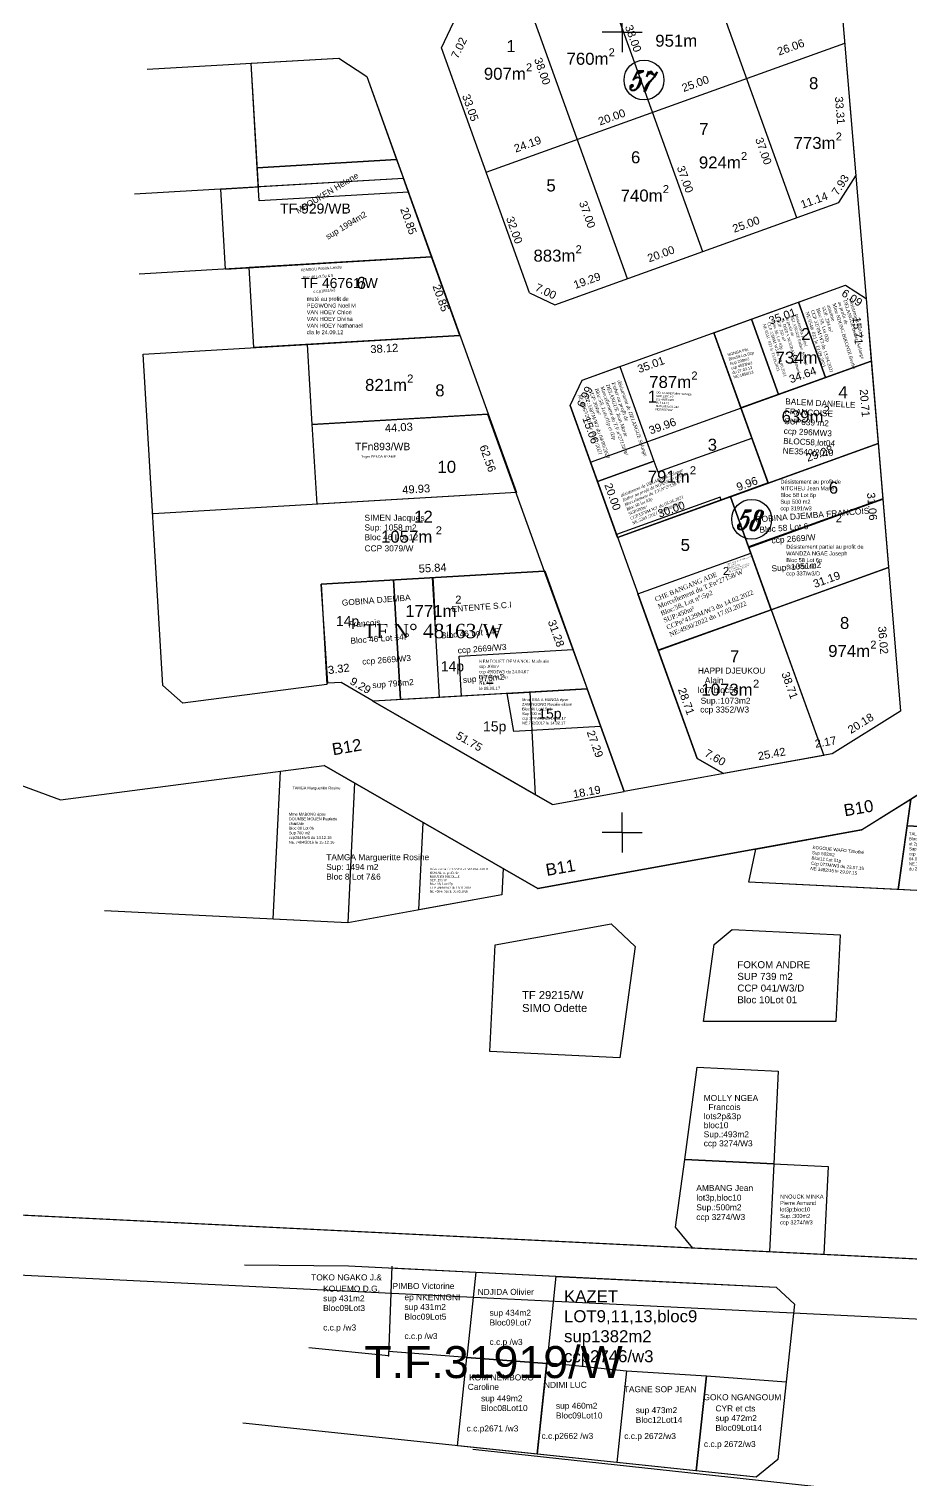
# Model space of a CAD drawing. Header units: millimetres. Extents: x 590121 to 927379, y 438565 to 1441738.
# Drawn here: x 924451.8 to 924672.2, y 1440338.2 to 1440700.8 of the extents above; entities that cross this region are included whole.
import ezdxf

# ---------------------------------------------------------------- set-up
doc = ezdxf.new("R2010")
doc.units = ezdxf.units.MM
doc.header["$LTSCALE"] = 10
for name, color, linetype in [('end maj 26 02 2021', 30, 'Continuous'), ('MAJ AOUT 2021', 7, 'Continuous'), ('MAJ NOV 2021', 7, 'Continuous'), ('MAJ SEP 2021', 6, 'Continuous')]:
    doc.layers.add(name, color=color, linetype=linetype)
doc.styles.add('FONT2', font='romant.shx', dxfattribs={"width": 0.7, "oblique": 18, "height": 3})
doc.styles.get("Standard").update_dxf_attribs({"font": 'arial.ttf'})
doc.styles.add('Times 1.0', font='times.ttf', dxfattribs={"width": 0.99, "height": 1})
doc.styles.add('Times 1.5', font='times.ttf', dxfattribs={"width": 0.99, "height": 0.75})

msp = doc.modelspace()

# ---------------------------------------------------------------- linework, layer by layer
at = {"flags": 128}
msp.add_lwpolyline([(924632.19, 1440569.8), (924637.27, 1440555.69), (924609.05, 1440545.53), (924603.97, 1440559.64)], dxfattribs=at)
msp.add_lwpolyline([(924632.19, 1440569.8), (924637.27, 1440555.69), (924609.05, 1440545.53), (924603.97, 1440559.64)], close=True, dxfattribs=at)
at = {"layer": 'end maj 26 02 2021', "color": 7, "linetype": 'ByBlock', "lineweight": 25}
for p, q in [((924652.88, 1440730.4), (924658.85, 1440659.11)), ((924652.88, 1440730.4), (924658.43, 1440664.09)), ((924643.68, 1440653.59), (924618.26, 1440724.21)), ((924620.16, 1440645.12), (924594.74, 1440715.74)), ((924601.34, 1440638.35), (924575.92, 1440708.97)), ((924600, 1440700), (924600, 1440705)), ((924554.84, 1440696.11), (924557.85, 1440702.46)), ((924600, 1440700), (924595, 1440700)), ((924600, 1440700), (924605, 1440700)), ((924600, 1440700), (924600, 1440695)), ((924576.87, 1440634.91), (924554.84, 1440696.11)), ((924566.03, 1440665.02), (924655.66, 1440697.28)), ((924481.32, 1440690.75), (924529.19, 1440693.55)), ((924529.19, 1440693.55), (924536.16, 1440688.95)), ((924536.16, 1440688.95), (924566.52, 1440604.6)), ((924545.33, 1440663.47), (924478.14, 1440659.54)), ((924654.15, 1440657.42), (924658.43, 1440664.09)), ((924658.85, 1440659.11), (924660.58, 1440638.47)), ((924583.18, 1440631.87), (924654.15, 1440657.42)), ((924552.4, 1440643.85), (924479.3, 1440639.57)), ((924660.58, 1440638.47), (924669.63, 1440530.35)), ((924576.87, 1440634.91), (924583.18, 1440631.87)), ((924589.99, 1440613.06), (924655.87, 1440636.78)), ((924655.87, 1440636.78), (924660.99, 1440633.49)), ((924660.99, 1440633.49), (924669.63, 1440530.35)), ((924559.46, 1440624.23), (924521.4, 1440622)), ((924622.93, 1440624.92), (924636.48, 1440587.29)), ((924592.11, 1440592.57), (924662.3, 1440617.84)), ((924587.01, 1440606.73), (924589.99, 1440613.06)), ((924587.01, 1440606.73), (924618.77, 1440518.51)), ((924598.89, 1440573.75), (924664.03, 1440597.2)), ((924573.59, 1440584.98), (924482.81, 1440579.67)), ((924627.11, 1440583.91), (924650.39, 1440519.26)), ((924609.05, 1440545.52), (924666.62, 1440566.25)), ((924544.63, 1440533.2), (924542.87, 1440563.27)), ((924591.24, 1440535.93), (924600.49, 1440510.25)), ((924582.59, 1440507.02), (924537.73, 1440532.8)), ((924582.59, 1440507.02), (924537.73, 1440532.8)), ((924669.63, 1440530.35), (924652.52, 1440519.65)), ((924618.77, 1440518.51), (924625.37, 1440514.74)), ((924652.52, 1440519.65), (924620.45, 1440513.86)), ((924652.52, 1440519.65), (924625.37, 1440514.74)), ((924620.45, 1440513.86), (924600.49, 1440510.25)), ((924600, 1440500), (924600, 1440505)), ((924600, 1440500), (924595, 1440500)), ((924600, 1440500), (924605, 1440500)), ((924600, 1440500), (924600, 1440495))]:
    msp.add_line(p, q, dxfattribs=at)
at = {"layer": 'end maj 26 02 2021', "color": 2, "linetype": 'ByBlock'}
for p, q in [((924507.27, 1440692.27), (924529.19, 1440693.55)), ((924536.16, 1440688.95), (924545.33, 1440663.47)), ((924545.33, 1440663.47), (924499.67, 1440660.8)), ((924545.33, 1440663.47), (924509.08, 1440661.35)), ((924552.4, 1440643.85), (924545.33, 1440663.47)), ((924552.4, 1440643.85), (924506.76, 1440641.18)), ((924559.46, 1440624.23), (924552.4, 1440643.85)), ((924521.4, 1440622), (924559.46, 1440624.23)), ((924542.88, 1440563.15), (924544.63, 1440533.2)), ((924600.49, 1440510.25), (924591.24, 1440535.93)), ((924537.73, 1440532.8), (924578.38, 1440509.41)), ((924578.38, 1440509.41), (924577.02, 1440535.1)), ((924578.38, 1440509.41), (924582.59, 1440507.02)), ((924582.59, 1440507.02), (924600.49, 1440510.25))]:
    msp.add_line(p, q, dxfattribs=at)
at = {"layer": 'end maj 26 02 2021', "linetype": 'ByBlock'}
for p, q in [((924536.16, 1440688.95), (924559.46, 1440624.23)), ((924500.84, 1440640.83), (924552.4, 1440643.85)), ((924525.55, 1440516.73), (924570.29, 1440491.02)), ((924570.29, 1440491.02), (924569.97, 1440484.42)), ((924569.97, 1440484.42), (924531.41, 1440477.46)), ((924531.41, 1440477.46), (924470.62, 1440480.43)), ((924505.62, 1440391.95), (924531.62, 1440391.71)), ((924531.62, 1440391.71), (924638.49, 1440386.35)), ((924542.41, 1440391.6), (924541.6, 1440369.17)), ((924542.39, 1440391.17), (924563.47, 1440390.11)), ((924563.47, 1440390.11), (924561.22, 1440368.78)), ((924563.47, 1440390.11), (924583.47, 1440389.11)), ((924583.47, 1440389.11), (924581.17, 1440367.27)), ((924638.49, 1440386.35), (924643.06, 1440382.12)), ((924643.06, 1440382.12), (924638.97, 1440343.33)), ((924541.6, 1440369.17), (924521.66, 1440371.22)), ((924561.22, 1440368.78), (924541.64, 1440370.27)), ((924581.17, 1440367.27), (924561.22, 1440368.78)), ((924633.48, 1440338.88), (924505.19, 1440352.41)), ((924638.97, 1440343.33), (924633.48, 1440338.88))]:
    msp.add_line(p, q, dxfattribs=at)
at = {"layer": 'end maj 26 02 2021', "linetype": 'ByBlock', "ltscale": 0.0014}
for p, q in [((924609.05, 1440545.52), (924637.27, 1440555.69)), ((924637.27, 1440555.69), (924650.39, 1440519.26)), ((924618.77, 1440518.51), (924609.05, 1440545.52)), ((924625.37, 1440514.74), (924618.77, 1440518.51)), ((924650.39, 1440519.26), (924625.37, 1440514.74)), ((924615.66, 1440418.3), (924618.81, 1440441.35)), ((924618.81, 1440441.35), (924639.05, 1440440.36)), ((924639.05, 1440440.36), (924637.92, 1440417.21)), ((924613.34, 1440401.33), (924615.66, 1440418.3)), ((924615.66, 1440418.3), (924637.92, 1440417.21)), ((924637.92, 1440417.21), (924615.66, 1440418.3)), ((924637.92, 1440417.21), (924636.84, 1440395.2)), ((924637.92, 1440417.21), (924651.51, 1440416.55)), ((924651.51, 1440416.55), (924650.43, 1440394.53)), ((924617.66, 1440396.14), (924613.34, 1440401.33)), ((924636.84, 1440395.2), (924617.66, 1440396.14)), ((924650.43, 1440394.53), (924636.84, 1440395.2))]:
    msp.add_line(p, q, dxfattribs=at)
at = {"layer": 'end maj 26 02 2021', "color": 3, "linetype": 'ByBlock'}
for p, q in [((924659.87, 1440500.65), (924711.34, 1440532.87)), ((924578.96, 1440486.04), (924525.55, 1440516.73)), ((924659.87, 1440500.65), (924578.96, 1440486.04)), ((924990.63, 1440377.86), (924436.14, 1440405.03))]:
    msp.add_line(p, q, dxfattribs=at)
at = {"layer": 'end maj 26 02 2021', "color": 0, "linetype": 'ByBlock'}
for p, q in [((924967.02, 1440364), (924435.41, 1440390.05)), ((924960.34, 1440302.62), (924562.68, 1440345.81))]:
    msp.add_line(p, q, dxfattribs=at)
at = {"layer": 'end maj 26 02 2021', "color": 3, "linetype": 'ByBlock', "lineweight": -3, "ltscale": 0.0014, "flags": 128}
for points in [[(924529.19, 1440693.55), (924536.16, 1440688.95), (924545.33, 1440663.47), (924552.4, 1440643.85), (924500.84, 1440640.83), (924499.67, 1440660.8), (924509.08, 1440661.35), (924507.27, 1440692.27)], [(924524.75, 1440562.08), (924580.5, 1440565.34), (924591.24, 1440535.93), (924537.8, 1440532.86), (924529.74, 1440537.49), (924526.44, 1440537.3)]]:
    msp.add_lwpolyline(points, close=True, dxfattribs=at)
at = {"layer": 'end maj 26 02 2021', "color": 150, "linetype": 'ByBlock', "lineweight": -3, "ltscale": 0.0014, "flags": 128}
for points in [[(924529.19, 1440693.55), (924536.16, 1440688.95), (924543.64, 1440668.16), (924508.8, 1440666.12), (924507.27, 1440692.27)], [(924543.65, 1440668.16), (924546.57, 1440660.01), (924509.28, 1440657.84), (924508.8, 1440666.13)], [(924632.2, 1440569.8), (924637.28, 1440555.69), (924609.05, 1440545.52), (924603.97, 1440559.64)], [(924591.24, 1440535.93), (924594.63, 1440526.52), (924572.92, 1440525.25), (924571.28, 1440534.76)], [(924525.55, 1440516.73), (924533.12, 1440512.38), (924531.41, 1440477.46), (924512.78, 1440478.37), (924514.59, 1440515.31)], [(924550.26, 1440502.53), (924570.29, 1440491.02), (924569.97, 1440484.42), (924549.19, 1440480.67)]]:
    msp.add_lwpolyline(points, close=True, dxfattribs=at)
for points in [[(924543.41, 1440668.8), (924543.41, 1440668.8)], [(924587.71, 1440545.74), (924591.24, 1440535.93)], [(924702.99, 1440527.64), (924697, 1440484.36), (924681.5, 1440485.12), (924683.7, 1440501.03), (924671.22, 1440501.64), (924672.15, 1440508.34), (924702.99, 1440527.64)]]:
    msp.add_lwpolyline(points, dxfattribs=at)
at = {"layer": 'end maj 26 02 2021', "color": 3, "linetype": 'ByBlock', "lineweight": 30, "ltscale": 0.0014, "flags": 128}
msp.add_lwpolyline([(923920.6, 1440642.39), (923985.16, 1440579.58), (924041.36, 1440583.17), (924139.33, 1440573.19), (924240.53, 1440570.41), (924364.45, 1440543.24), (924459.64, 1440508.19), (924525.55, 1440516.73), (924578.96, 1440486.04), (924659.87, 1440500.65), (924711.34, 1440532.87), (924816.99, 1440513.9), (924880.26, 1440472.63), (924927.75, 1440429.92), (924990.63, 1440377.86), (924436.14, 1440405.03), (923816.36, 1440442.45), (923758.81, 1440615.97)], close=True, dxfattribs=at)
at = {"layer": 'end maj 26 02 2021', "color": 3, "linetype": 'ByBlock', "ltscale": 0.0014, "flags": 128}
msp.add_lwpolyline([(924552.4, 1440643.85), (924559.46, 1440624.23), (924507.93, 1440621.2), (924506.76, 1440641.18)], dxfattribs=at)
msp.add_lwpolyline([(924506.76, 1440641.18), (924552.4, 1440643.85), (924559.46, 1440624.23), (924507.93, 1440621.21)], close=True, dxfattribs=at)
at = {"layer": 'end maj 26 02 2021', "linetype": 'ByBlock', "ltscale": 0.0014, "flags": 128}
for points in [[(924655.87, 1440636.78), (924660.99, 1440633.49), (924662.3, 1440617.84), (924629.71, 1440606.1), (924636.48, 1440587.29), (924598.89, 1440573.75), (924587.01, 1440606.73), (924589.99, 1440613.06)], [(924632.34, 1440628.31), (924639.12, 1440609.49), (924629.71, 1440606.1), (924622.93, 1440624.92)], [(924662.3, 1440617.84), (924664.03, 1440597.2), (924636.48, 1440587.29), (924629.71, 1440606.1)], [(924665.2, 1440583.27), (924666.62, 1440566.25), (924637.28, 1440555.69), (924631.69, 1440571.21)], [(924672.15, 1440508.34), (924669.01, 1440485.73), (924631.69, 1440487.56), (924633.41, 1440495.87), (924659.87, 1440500.65)], [(924671.22, 1440501.64), (924683.7, 1440501.03), (924681.5, 1440485.12), (924669.01, 1440485.73)]]:
    msp.add_lwpolyline(points, close=True, dxfattribs=at)
at = {"layer": 'end maj 26 02 2021', "color": 3, "linetype": 'ByBlock', "flags": 128}
for points in [[(924521.25, 1440621.98), (924522.41, 1440602.01), (924566.36, 1440604.58), (924580.5, 1440565.34), (924524.75, 1440562.08), (924526.23, 1440536.98), (924490.21, 1440532.32), (924485.17, 1440536.76), (924480.32, 1440619.58)], [(924566.52, 1440604.6), (924573.58, 1440584.98), (924523.74, 1440582.07), (924522.57, 1440602.03)], [(924711.34, 1440532.87), (924715.72, 1440532.08), (924709.03, 1440483.77), (924631.69, 1440487.56), (924633.41, 1440495.87), (924659.87, 1440500.65)], [(924597.3, 1440477.16), (924603.25, 1440471.47), (924599.45, 1440443.7), (924566.94, 1440445.29), (924568.25, 1440471.91)]]:
    msp.add_lwpolyline(points, close=True, dxfattribs=at)
at = {"layer": 'end maj 26 02 2021', "linetype": 'ByBlock', "flags": 128}
for points in [[(924664.03, 1440597.2), (924666.62, 1440566.25), (924637.27, 1440555.69), (924627.11, 1440583.91), (924664.03, 1440597.2)], [(924552.6, 1440563.68), (924552.71, 1440563.69)], [(924552.7, 1440563.78), (924553.29, 1440553.12)], [(924554.36, 1440533.77), (924537.8, 1440532.86), (924529.74, 1440537.49), (924526.44, 1440537.3), (924526.15, 1440542.19)], [(924583.45, 1440389), (924638.49, 1440386.35), (924643.06, 1440382.12), (924641.02, 1440362.73)], [(924601.08, 1440365.42), (924621.06, 1440364.24), (924618.55, 1440340.45), (924598.67, 1440342.55)]]:
    msp.add_lwpolyline(points, dxfattribs=at)
at = {"layer": 'end maj 26 02 2021', "linetype": 'ByBlock', "ltscale": 0.0014, "flags": 128}
for points in [[(924664.03, 1440597.2), (924665.18, 1440583.43), (924631.63, 1440571.36)], [(924672.15, 1440508.34), (924669.01, 1440485.73)]]:
    msp.add_lwpolyline(points, dxfattribs=at)
at = {"layer": 'end maj 26 02 2021', "linetype": 'ByBlock', "flags": 128}
for points in [[(924580.65, 1440565.36), (924591.24, 1440535.93), (924554.36, 1440533.77), (924552.6, 1440563.72)], [(924561.22, 1440368.78), (924581.17, 1440367.27), (924578.78, 1440344.65), (924558.89, 1440346.75)], [(924581.19, 1440367.52), (924601.08, 1440365.42), (924598.67, 1440342.55), (924578.78, 1440344.65)], [(924621.06, 1440364.24), (924641.02, 1440362.73), (924638.97, 1440343.33), (924633.48, 1440338.88), (924618.56, 1440340.45)]]:
    msp.add_lwpolyline(points, close=True, dxfattribs=at)
at = {"layer": 'end maj 26 02 2021', "color": 7, "linetype": 'ByBlock', "lineweight": -3, "ltscale": 0.0014, "flags": 128}
msp.add_lwpolyline([(924587.71, 1440545.74), (924591.24, 1440535.93), (924559.85, 1440534.1), (924559.28, 1440544.11)], close=True, dxfattribs=at)
at = {"layer": 'end maj 26 02 2021', "color": 5, "linetype": 'ByBlock', "flags": 128}
msp.add_lwpolyline([(924627.52, 1440475.75), (924654.53, 1440474.43), (924653.39, 1440452.76), (924620.37, 1440452.76), (924623, 1440471.98)], close=True, dxfattribs=at)
at = {"layer": 'end maj 26 02 2021', "color": 7, "linetype": 'ByBlock', "lineweight": 25}
for centre in [(924605.48, 1440688.05), (924632.39, 1440578.28)]:
    msp.add_circle(centre, 4.98, dxfattribs=at)
at = {"layer": 'end maj 26 02 2021', "color": 7, "linetype": 'ByBlock'}
for p in [(924659.87, 1440500.65), (924578.96, 1440486.04)]:
    msp.add_point(p, dxfattribs=at)
at = {"layer": 'end maj 26 02 2021', "linetype": 'ByBlock'}
msp.add_point((924541.6, 1440369.17), dxfattribs=at)
at = {"layer": 'MAJ AOUT 2021', "color": 150, "linetype": 'ByBlock', "lineweight": -3, "ltscale": 0.0014, "flags": 128}
msp.add_lwpolyline([(924632.42, 1440598.58), (924636.48, 1440587.29), (924624.76, 1440583.07), (924624.49, 1440583.82), (924598.62, 1440574.5), (924593.85, 1440587.73), (924607.93, 1440592.8), (924608.9, 1440590.11)], close=True, dxfattribs=at)
at = {"layer": 'MAJ NOV 2021', "color": 7, "flags": 128}
msp.add_lwpolyline([(924599.41, 1440616.45), (924607.93, 1440592.79), (924593.85, 1440587.73), (924587.01, 1440606.73), (924589.99, 1440613.06)], close=True, dxfattribs=at)
at = {"layer": 'MAJ SEP 2021', "color": 6, "linetype": 'ByBlock', "lineweight": -3, "ltscale": 0.0014, "flags": 128}
for points in [[(924655.87, 1440636.78), (924660.99, 1440633.49), (924662.3, 1440617.84), (924629.71, 1440606.1), (924636.48, 1440587.39), (924598.89, 1440573.75), (924587.01, 1440606.73), (924589.99, 1440613.06)], [(924655.87, 1440636.78), (924660.99, 1440633.49), (924662.3, 1440617.84), (924650.87, 1440613.73), (924644.1, 1440632.54)], [(924644.1, 1440632.54), (924650.88, 1440613.73), (924639.12, 1440609.49), (924632.34, 1440628.31)]]:
    msp.add_lwpolyline(points, close=True, dxfattribs=at)

# ---------------------------------------------------------------- texts
at = {"insert": (924608.02, 1440558.76), "char_height": 1.1414, "width": 38.7437, "attachment_point": 1, "rotation": 22.4807}
msp.add_mtext('{\\fTimes New Roman|b0|i0|c0|p18;CHE BANGANG ADE\\P\\C1;Morcellement du T.Fn%%D27158/W\\P\\C256;Bloc:58, Lot n°:5p2\\PSUP:450m²\\PCCPn%%D4129M/W3 du 14.02.2022\\PNE:4930/2022 du 17.03.2022}', dxfattribs=at)
at = {"layer": 'end maj 26 02 2021', "color": 7, "linetype": 'ByBlock', "lineweight": 25}
for s, height, p in [('951m', 3, (924608.3, 1440696.39)), ('1', 3, (924571.06, 1440695.03)), ('2', 2, (924596.64, 1440693.99)), ('2', 2, (924575.97, 1440690.23)), ('760m', 3, (924586.12, 1440691.88)), ('907m', 3, (924565.45, 1440688.13)), ('8', 3, (924646.73, 1440685.77)), ('7', 3, (924619.29, 1440674.29)), ('773m', 3, (924642.88, 1440670.84)), ('2', 2, (924653.4, 1440672.95)), ('6', 3, (924602.22, 1440667.25)), ('2', 2, (924629.72, 1440668.07)), ('924m', 3, (924619.2, 1440665.96)), ('5', 3, (924581.08, 1440660.21)), ('740m', 3, (924599.65, 1440657.69)), ('2', 2, (924610.17, 1440659.8)), ('883m', 3, (924577.85, 1440642.67)), ('2', 2, (924588.37, 1440644.77)), ('6', 3, (924533.65, 1440635.87)), ('2', 3, (924644.74, 1440623.06)), ('734m', 3, (924638.36, 1440617.19)), ('2', 2, (924642.5, 1440617.35)), ('821m', 3, (924535.75, 1440610.36)), ('2', 2, (924546.28, 1440612.46)), ('8', 3, (924553.3, 1440609.01)), ('787m', 3, (924606.79, 1440611.11)), ('2', 2, (924617.32, 1440613.21)), ('1', 3, (924606.41, 1440607.45)), ('4', 3, (924654.06, 1440608.55)), ('639m', 3, (924639.87, 1440602.47)), ('2', 2, (924650.39, 1440604.57)), ('3', 3, (924621.4, 1440595.42)), ('10', 3, (924553.85, 1440589.89)), ('791m', 3, (924606.42, 1440587.44)), ('2', 2, (924616.94, 1440589.54)), ('6', 3, (924651.67, 1440584.69)), ('12', 3, (924548.03, 1440577.42)), ('2', 2, (924653.4, 1440577.52)), ('2', 2, (924553.42, 1440574.52)), ('1057m', 3, (924539.75, 1440572.43)), ('5', 3, (924614.63, 1440570.37)), ('2', 2, (924625.21, 1440564.37)), ('2', 2, (924558.29, 1440557.2)), ('14p', 2.5, (924528.46, 1440551.59)), ('1771m', 3, (924545.81, 1440553.87)), ('8', 3, (924654.46, 1440550.88)), ('974m', 3, (924651.52, 1440543.86)), ('2', 2, (924662.04, 1440545.96)), ('7', 3, (924626.98, 1440542.53)), ('14p', 2.5, (924554.68, 1440540.3)), ('1073m', 3, (924619.81, 1440534.2)), ('2', 2, (924632.73, 1440536.19)), ('15p', 2.5, (924579.05, 1440528.48)), ('15p', 2.5, (924565.25, 1440525.27))]:
    msp.add_text(s, height=height, dxfattribs=at).set_placement(p)
at = {"layer": 'end maj 26 02 2021', "color": 7, "linetype": 'ByBlock', "style": 'FONT2', "oblique": 18, "width": 0.7}
for s, p in [('57', (924601.31, 1440685.53)), ('58', (924628.22, 1440575.76))]:
    msp.add_text(s, height=5, rotation=357, dxfattribs=at).set_placement(p)
at = {"layer": 'end maj 26 02 2021', "linetype": 'ByBlock'}
for s, height, rotation, p in [('MBOUKEN Helene', 1.5, 31.0512, (924519.02, 1440654.6)), ('sup 1994m2', 1.5, 31.0512, (924526.46, 1440648.11)), ('KEMBOU Patrick Landry', 0.6679, 4.4839, (924519.73, 1440640.22)), ('Bloc 46 Lot 5p & 6', 0.6679, 4.4839, (924520.22, 1440638.32)), ('c.c.p1851/w3', 0.6679, 4.4839, (924522.86, 1440634.85)), ('GOBINA DJEMBA FRANCOIS', 1.5, 4.4839, (924633.31, 1440577.46)), ('Bloc 58 Lot 6', 1.5, 4.4839, (924634.4, 1440574.9)), ('ccp 2669/W', 1.5, 4.4839, (924637.4, 1440572.24)), ('Sup.:1051m2', 1.5, 4.4839, (924637.4, 1440565.22)), ('GOBINA DJEMBA', 1.5, 4.4839, (924530.01, 1440556.66)), ('ENTENTE S.C.I', 1.5, 4.4839, (924557.46, 1440555.05)), ('  Francois', 1.5, 4.4839, (924530.49, 1440551.12)), ('Bloc 46 Lot 14P', 1.5, 4.4839, (924554.79, 1440548.48)), ('Bloc 46 Lot 14P', 1.5, 4.4839, (924532.15, 1440547.15)), ('ccp 2669/W3', 1.5, 4.4839, (924558.97, 1440544.73)), ('ccp 2669/W3', 1.5, 4.4839, (924535.08, 1440541.95)), ('sup 976m2', 1.5, 4.4839, (924560.28, 1440537.38)), ('sup 798m2', 1.5, 4.4839, (924537.64, 1440536.06))]:
    msp.add_text(s, height=height, rotation=rotation, dxfattribs=at).set_placement(p)
at = {"layer": 'end maj 26 02 2021', "color": 1, "linetype": 'ByBlock'}
for s, height, p in [('TFn893/WB', 1.852, (924533.25, 1440595.54)), ('T.F.31919/W', 8, (924535.58, 1440363.65))]:
    msp.add_text(s, height=height, dxfattribs=at).set_placement(p)
at = {"layer": 'end maj 26 02 2021', "color": 0, "linetype": 'ByBlock'}
for s, height, p in [('Roger PENDA NYAME', 0.6085, (924534.71, 1440593.65)), ('SIMEN Jacques', 1.5, (924535.61, 1440577.91)), ('Sup: 1058 m2', 1.5, (924535.61, 1440575.48)), ('Bloc 46 Lot 12', 1.5, (924535.61, 1440573.05)), ('CCP 3079/W', 1.5, (924535.61, 1440570.26)), ('TAMGA Margueritte Rosine', 1.5, (924526.05, 1440493.08)), ('Sup: 1494 m2', 1.5, (924526.05, 1440490.65)), ('Bloc 8 Lot 7&6', 1.5, (924526.05, 1440488.23)), ('MOLLY NGEA', 1.5, (924620.41, 1440432.9)), ('  Francois', 1.5, (924620.41, 1440430.63)), ('bloc10', 1.5, (924620.41, 1440426.1)), ('lots2p&3p', 1.5, (924620.41, 1440428.36)), ('Sup.:493m2', 1.5, (924620.41, 1440423.83)), ('ccp 3274/W3', 1.5, (924620.41, 1440421.56)), ('AMBANG Jean', 1.5, (924618.55, 1440410.42)), ('lot3p,bloc10', 1.5, (924618.55, 1440407.99)), ('NNOUCK MINKA', 1, (924639.5, 1440408.52)), ('Sup.:500m2', 1.5, (924618.55, 1440405.57)), ('lot3p;bloc10', 1, (924639.5, 1440405.29)), ('Pierre Armand', 1, (924639.5, 1440406.91)), ('ccp 3274/W3', 1.5, (924618.55, 1440403.14)), ('ccp 3274/W3', 1, (924639.5, 1440402.05)), ('Sup.:300m2', 1, (924639.5, 1440403.67)), ('TOKO NGAKO J.&', 1.5, (924522.28, 1440388.06)), ('PIMBO Victorine', 1.5, (924542.61, 1440385.91)), ('sup 431m2', 1.5, (924525.27, 1440382.83)), ('KOUEMO D.G.', 1.5, (924525.27, 1440385.25)), ('ep NKENNGNI', 1.5, (924545.6, 1440383.11)), ('NDJIDA Olivier', 1.5, (924563.88, 1440384.45)), ('Bloc09Lot3', 1.5, (924525.27, 1440380.4)), ('sup 431m2', 1.5, (924545.6, 1440380.68)), ('Bloc09Lot5', 1.5, (924545.6, 1440378.25)), ('sup 434m2', 1.5, (924566.87, 1440379.22)), ('c.c.p /w3', 1.5, (924525.27, 1440375.54)), ('Bloc09Lot7', 1.5, (924566.87, 1440376.79)), ('c.c.p /w3', 1.5, (924545.6, 1440373.4)), ('c.c.p /w3', 1.5, (924566.87, 1440371.94)), ('Caroline', 1.5, (924561.42, 1440360.7)), ('KOM NEMBOUO ', 1.5, (924561.76, 1440363.06)), ('NDIMI LUC', 1.5, (924580.47, 1440361.21)), ('sup 449m2', 1.5, (924564.74, 1440357.83)), ('TAGNE SOP JEAN', 1.5, (924600.42, 1440360.12)), ('GOKO NGANGOUM ', 1.5, (924620.34, 1440358.12)), ('Bloc08Lot10', 1.5, (924564.74, 1440355.4)), ('sup 460m2', 1.5, (924583.46, 1440355.98)), ('Bloc09Lot10', 1.5, (924583.46, 1440353.55)), ('sup 473m2', 1.5, (924603.41, 1440354.89)), ('sup 472m2', 1.5, (924623.33, 1440352.89)), ('CYR et cts', 1.5, (924623.33, 1440355.32)), ('c.c.p2671 /w3', 1.5, (924561.14, 1440350.31)), ('Bloc12Lot14', 1.5, (924603.41, 1440352.46)), ('Bloc09Lot14', 1.5, (924623.33, 1440350.46)), ('c.c.p2662 /w3', 1.5, (924579.86, 1440348.45)), ('c.c.p 2672/w3', 1.5, (924600.54, 1440348.41)), ('c.c.p 2672/w3', 1.5, (924620.46, 1440346.41))]:
    msp.add_text(s, height=height, dxfattribs=at).set_placement(p)
at = {"layer": 'end maj 26 02 2021', "linetype": 'ByBlock', "ltscale": 0.0014}
for s, height, p in [('HAPPI DJEUKOU', 1.5, (924618.94, 1440539.71)), ('lot7;bloc58', 1.5, (924618.94, 1440534.85)), ('   Alain', 1.5, (924618.94, 1440537.28)), ('Sup.:1073m2', 1.5, (924619.64, 1440532.19)), (' ccp 3352/W3', 1.5, (924618.94, 1440529.99)), ('TAMGA Margueritte Rosine', 0.7, (924517.6, 1440510.79))]:
    msp.add_text(s, height=height, dxfattribs=at).set_placement(p)
at = {"layer": 'end maj 26 02 2021', "color": 7, "linetype": 'ByBlock', "lineweight": 25}
for s, p in [('B12', (924527.77, 1440519.27)), ('B10', (924655.69, 1440504.02)), ('B11', (924581.19, 1440489.13))]:
    msp.add_text(s, height=3, rotation=9.8588, dxfattribs=at).set_placement(p)
at = {"layer": 'end maj 26 02 2021', "color": 1, "linetype": 'ByBlock', "ltscale": 0.0014}
for s, p in [('TF 29215/W', (924575, 1440458.38)), ('SIMO Odette', (924575, 1440455.14))]:
    msp.add_text(s, height=2, dxfattribs=at).set_placement(p)
at = {"layer": 'end maj 26 02 2021', "color": 7, "linetype": 'ByBlock', "lineweight": 25, "char_height": 2, "attachment_point": 5}
for s, insert, rotation in [('\\A1;38.00', (924602.79, 1440698.44), 289.7984), ('\\A1;7.02', (924559.23, 1440696.1), 64.6238), ('\\A1;33.05', (924562.08, 1440681.16), 289.7984), ('\\A1;33.31', (924654.46, 1440680.47), 274.784), ('\\A1;37.00', (924615.76, 1440663.26), 289.7984), ('\\A1;7.93', (924654.56, 1440661.86), 57.3121), ('\\A1;20.85', (924546.62, 1440652.85), 289.7984), ('\\A1;32.00', (924573.08, 1440650.55), 289.7984), ('\\A1;7.00', (924580.92, 1440635.24), 334.269), ('\\A1;20.85', (924554.69, 1440633.59), 289.7984), ('\\A1;6.09', (924657.48, 1440633.64), 327.2735), ('\\A1;35.01', (924640.07, 1440629.01), 19.7984), ('\\A1;38.12', (924540.56, 1440620.97), 3.3489), ('\\A1;35.01', (924607.21, 1440616.91), 19.7984), ('\\A1;6.99', (924590.68, 1440608.87), 64.7956), ('\\A1;44.03', (924544.19, 1440601.24), 3.3489), ('\\A1;62.56', (924566.42, 1440593.49), 289.7984), ('\\A1;49.93', (924548.53, 1440585.83), 3.3489), ('\\A1;55.84', (924552.64, 1440566.11), 3.3489), ('\\A1;31.28', (924583.52, 1440549.77), 289.7984), ('\\A1;3.32', (924529.18, 1440540.9), 7.3827), ('\\A1;9.29', (924534.62, 1440536.73), 330.1178), ('\\A1;51.75', (924561.8, 1440522.76), 330.1178), ('\\A1;27.29', (924593.24, 1440522.14), 289.7984), ('\\A1;7.60', (924623.28, 1440518.74), 330.2552), ('\\A1;18.19', (924591.18, 1440510.16), 10.2357)]:
    msp.add_mtext(s, dxfattribs=dict(at, insert=insert, rotation=rotation))
at = {"layer": 'end maj 26 02 2021', "color": 7, "linetype": 'ByBlock', "char_height": 2, "attachment_point": 5}
for s, insert, rotation in [('\\A1;26.06', (924642.17, 1440696.26), 19.7984), ('\\A1;38.00', (924580.08, 1440690.27), 289.7984), ('\\A1;25.00', (924618.32, 1440687.16), 19.7984), ('\\A1;20.00', (924597.42, 1440678.79), 19.7984), ('\\A1;24.19', (924576.37, 1440672.02), 19.7984), ('\\A1;37.00', (924635.35, 1440670.31), 289.7984), ('\\A1;11.14', (924648.01, 1440658.03), 19.7984), ('\\A1;37.00', (924591.31, 1440654.45), 289.7984), ('\\A1;25.00', (924630.98, 1440651.98), 19.7984), ('\\A1;20.00', (924609.72, 1440644.6), 19.7984), ('\\A1;19.29', (924591.25, 1440637.93), 19.7984), ('\\A1;15.71', (924658.91, 1440625.43), 274.784), ('\\A1;34.64', (924645.14, 1440614.37), 19.7984), ('\\A1;20.71', (924660.67, 1440607.31), 274.784), ('\\A1;15.06', (924592.14, 1440600.58), 289.7985), ('\\A1;39.96', (924610.1, 1440601.58), 19.7984), ('\\A1;29.28', (924649.36, 1440594.73), 19.7984), ('\\A1;20.00', (924597.65, 1440583.93), 289.7985), ('\\A1;9.96', (924631.24, 1440587.16), 19.7984), ('\\A1;31.06', (924662.49, 1440581.49), 274.784), ('\\A1;30.00', (924612.3, 1440580.77), 19.7984), ('\\A1;31.19', (924651.14, 1440563.22), 19.7984), ('\\A1;36.02', (924665.26, 1440548.06), 274.784), ('\\A1;38.71', (924641.91, 1440536.78), 289.7984), ('\\A1;28.71', (924616.04, 1440532.79), 289.7983), ('\\A1;20.18', (924659.65, 1440527.28), 32.0464), ('\\A1;2.17', (924650.88, 1440522.63), 10.2357), ('\\A1;25.42', (924637.4, 1440519.65), 10.2357)]:
    msp.add_mtext(s, dxfattribs=dict(at, insert=insert, rotation=rotation))
at = {"layer": 'end maj 26 02 2021', "linetype": 'ByBlock', "ltscale": 0.0014, "attachment_point": 1}
for s, insert, char_height, width in [('{\\C1;TF 929/WB}', (924514.52, 1440657.19), 2.5, 35.91), ('{\\C1;TF 46761/W}', (924519.73, 1440638.57), 2.5, 35.91), ('{\\C1;muté au profit de \\PPEGWONG Noel M\\PVAN HOEY Chloé\\PVAN HOEY Divina\\PVAN HOEY Nathanael\\Pdla le 24.09.12}', (924521.17, 1440633.87), 1, 35.91), ('{\\C1;Désistement au profit de \\PNITCHEU Jean Marie\\PBloc 58 Lot 6p\\PSup 500 m2\\Pccp 3191/w3}', (924639.57, 1440588.18), 1, 35.91), ('{\\C1;Désistement partiel au profit de \\P\\C7;WANDZA NGAE Joseph\\PBloc 58 Lot 6p\\PSup 551 m2\\Pccp 337/w3/D}', (924641.03, 1440571.91), 1, 35.91), ('{\\C7;Mme ESA A MANGA épse \\PZAM NGONO Rosalie eliane\\PBloc 46 Lot 15p1\\PSup 200 m2\\Pccp 374Mw3 du 14.02.17\\PNE.762/2017 le 14.02.17}', (924575.02, 1440533.56), 0.7, 25.14), ('{\\C7;Mme MABONG épse\\PDOUMBE MOUEN Paulette\\Pchantale\\PBloc 08 Lot 06\\PSup 700 m2\\Pccp284Mw3 du 14.12.16\\PNE.7484/2016 le 15.12.16}', (924516.72, 1440504.92), 0.7, 25.14), ('{\\C7;TALLA Sylvain\\PBloc11 Lot 01p \\Pet 2p\\PSup 200m2\\Pccp 058/w3 du \\P04.03.2015\\PNE.1030/2015\\Pdu 25.03.2015}', (924671.72, 1440500.05), 0.75, 42.3)]:
    msp.add_mtext(s, dxfattribs=dict(at, insert=insert, char_height=char_height, width=width))
at = {"layer": 'end maj 26 02 2021', "color": 150, "linetype": 'ByBlock', "lineweight": -3, "ltscale": 0.0014, "attachment_point": 1, "style": 'Times 1.0'}
for s, insert, char_height, width, rotation in [('{\\C1;Désistement partiel \\P\\C256;DELANGUE Esther  Solange \\P\\C1;au profit de \\C256;\\PMme NDONG BIKONDI Berthe \\Panselme\\PSUP. 284 m²\\PBloc 58, Lot 02p\\PCCP 3270M/W3 du 13.04.2021\\PNE 6540/ 021 le 13.09.2021}', (924657.48, 1440633.64), 0.85, 41.1696, 287.1296), ('{\\C1;Désistement partiel \\P\\C256;DELANGUE Esther  Solange \\P\\C1;au profit de \\C256;\\PM. DJEPA NOUBAYO Armand \\PSUP. 250 m²\\PBloc 58, Lot 02p\\PCCP 3399M/W3 du  08.06.2021\\PNE 6541/ 021 le 13.09.2021}', (924643.87, 1440629.72), 0.7225, 34.9942, 287.1296), ('{\\fTimes New Roman|b0|i0|c186|p18;\\C256;TIAMGNE SOP VICTOR ALAIN\\PSUP. 450 m²\\PBloc 58, Lot 05p\\PCCP 570M/W3 du 16.01.2019\\PNE 6778/ 019 le 24.12.2019}', (924626.13, 1440567.13), 0.3, 45.9837, 18.0982)]:
    msp.add_mtext(s, dxfattribs=dict(at, insert=insert, char_height=char_height, width=width, rotation=rotation))
at = {"layer": 'end maj 26 02 2021', "linetype": 'ByBlock', "ltscale": 0.0014, "insert": (924626.27, 1440619.72), "char_height": 0.6949, "width": 29.39, "attachment_point": 1, "rotation": 14.9965}
msp.add_mtext('{\\C7;NONGA Fils\\PBloc58 Lot 02p\\PSup 200m2\\Pccp 4593/w3\\Pdu 27.03.13\\PNE:1850/13}', dxfattribs=at)
at = {"layer": 'end maj 26 02 2021', "linetype": 'ByBlock', "width": 61.29, "attachment_point": 1, "rotation": 357.0076}
for s, insert, char_height in [('DELANGUE Esther Solange\\PSUP 2320 m2\\Pccp 4483MW3\\Pdu 6.11.12\\PBLOC58,lot01,2&3\\PNE8906/2012\\P ', (924608.58, 1440610.21), 0.5), ('BALEM DANIELLE\\PFRANCOISE\\PSUP639 m2\\Pccp 296MW3\\PBLOC58,lot04\\PNE3540/2010\\P ', (924640.84, 1440608.5), 1.4797)]:
    msp.add_mtext(s, dxfattribs=dict(at, insert=insert, char_height=char_height))
at = {"layer": 'end maj 26 02 2021', "color": 1, "linetype": 'ByBlock', "lineweight": -3, "ltscale": 0.0014, "insert": (924535.31, 1440552.15), "char_height": 3.5774, "width": 189.0724, "attachment_point": 1, "style": 'Times 1.0'}
msp.add_mtext('TF N° 48163/W', dxfattribs=at)
at = {"layer": 'end maj 26 02 2021', "color": 7, "linetype": 'ByBlock', "lineweight": -3, "ltscale": 0.0014, "insert": (924564.27, 1440543.2), "char_height": 0.7819, "width": 21.5451, "attachment_point": 1, "style": 'Times 1.0'}
msp.add_mtext('\\A1;KEMFOUET DEMANOU Mathurin\\Psup 300m²\\Pccp 490MW3 du 24.04.07\\Pbloc 46 lot 14p\\PNE {\\H0.7x;\\S4137/17;}\\Ple 18.08.17', dxfattribs=at)
at = {"layer": 'end maj 26 02 2021', "color": 0, "linetype": 'ByBlock', "insert": (924647.66, 1440496.72), "char_height": 0.8, "width": 20.106, "attachment_point": 1, "rotation": 354.1781}
msp.add_mtext('KOGOUE WAFO Timothé \\PSup 502m2\\PBloc11 Lot 01p\\PCcp 077M/W3 du 23.07.15\\PNE 3482/15 le 29.07.15', dxfattribs=at)
at = {"layer": 'end maj 26 02 2021', "color": 150, "linetype": 'ByBlock', "lineweight": -3, "ltscale": 0.0014, "insert": (924551.93, 1440491.16), "char_height": 0.56, "width": 28.9023, "attachment_point": 1, "style": 'Times 1.0'}
msp.add_mtext('{\\C1;Désistement de TAMNGA MARGUERITE\\PROSINE au profit de\\P\\C256;MOUTEN NICOLLE\\PSUP. 293 m²\\PBloc 08, Lot 07p\\PCCP 480M/W3 du 19.11.2018\\PNE 4504/ 016 le 26.05.2020}', dxfattribs=at)
at = {"layer": 'end maj 26 02 2021', "linetype": 'ByBlock', "insert": (924628.8, 1440459.65), "char_height": 1.7528, "attachment_point": 4}
msp.add_mtext('FOKOM ANDRE\\PSUP 739 m2\\PCCP 041/W3/D\\PBloc 10Lot 01\\P\\P                              ', dxfattribs=at)
at = {"layer": 'end maj 26 02 2021', "linetype": 'ByBlock', "insert": (924585.49, 1440385.61), "char_height": 3, "width": 51.43, "attachment_point": 1}
msp.add_mtext('KAZET\\PLOT9,11,13,bloc9\\Psup1382m2\\Pccp2746/w3', dxfattribs=at)
at = {"layer": 'MAJ AOUT 2021', "color": 7, "linetype": 'ByBlock', "lineweight": -3, "ltscale": 0.0014, "insert": (924599.51, 1440584.55), "char_height": 0.75, "width": 25.061, "attachment_point": 1, "rotation": 22.6343, "style": 'Times 1.5'}
msp.add_mtext('{\\fTimes New Roman|b0|i1|c0|p18;\\C1;désistement de DELANGUE Solange\\PEsther\\C7; au profit de NGANSOP Brigitte\\P\\C1;Morcellement du T.F.N°27158/W\\P\\C7;Bloc 58 lot 03p\\PSUP500m²\\PCCP3379M/W3  du 03.06.2021\\PNE.5205 /2021 le 19.08.2021}', dxfattribs=at)
at = {"layer": 'MAJ NOV 2021', "color": 7, "insert": (924599.64, 1440613.18), "char_height": 0.9, "attachment_point": 1, "rotation": 289.6048}
msp.add_mtext_dynamic_manual_height_columns('\\pt17.1;{\\fTimes New Roman|b0|i1|c0|p18;\\W0.99;\\C1;désistement de DELANGUE Solange\\PEsther\\C7; au profit d\\C1;e\\W1;\\C7;\\PDELANGUE Jean Marie\\P\\C1;Morcellement du T.F.n°27158/W\\P\\C7;Bloc:58, Lots:01p et 03p\\PSUP:364m²\\P\\ptz;CCP:3387M/W3 du 04/06/2021\\PNE:8967/2021 le 09/11/2021}', width=53.6759, gutter_width=12.5, heights=[27.44], dxfattribs=at)

doc.saveas('drawing.dxf')
